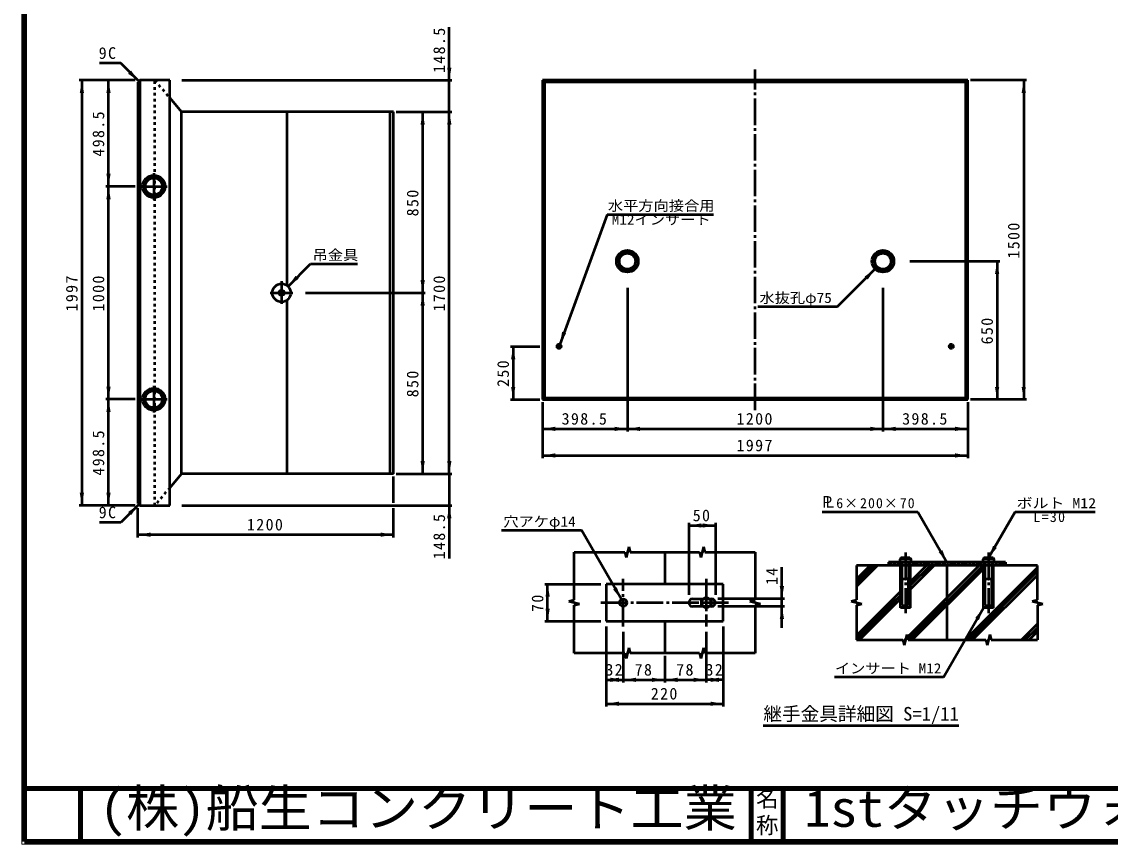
# Model space of a CAD drawing. Units: millimetres, scale not verified, with parts at other scales. Extents: x 100 to 4105, y 100 to 2870.
# Drawn here: x 100 to 2144, y 100 to 1645 of the extents above; entities that cross this region are included whole.
import ezdxf
from ezdxf.enums import TextEntityAlignment as Align

# ---------------------------------------------------------------- set-up
doc = ezdxf.new("R2010")
doc.units = ezdxf.units.MM
doc.header["$LTSCALE"] = 5
for name, pattern in [('USER1', [8, 4, -4]), ('USER2', [13.4, 10, -1.2, 1, -1.2]), ('USER3', [2.2, 1, -1.2])]:
    doc.linetypes.add(name, pattern=pattern)
doc.layers.add('V-nasSTD', color=7, linetype='Continuous', lineweight=50)
doc.styles.add('ＭＳ ゴシック', font='')
doc.styles.get('ＭＳ ゴシック').set_extended_font_data('MS Gothic')

msp = doc.modelspace()

# ---------------------------------------------------------------- hatches: boundary and pattern name
at = {"layer": 'V-nasSTD'}
for points in [[(902.872, 1559.468), (906.872, 1559.468), (902.872, 1535.468), (898.872, 1559.468)], [(212.872, 1511.468), (208.872, 1511.468), (212.872, 1535.468), (216.872, 1511.468)], [(262.872, 1511.468), (258.872, 1511.468), (262.872, 1535.468), (266.872, 1511.468)], [(302.701, 1550.639), (305.53, 1553.467), (319.672, 1533.668), (299.873, 1547.81)], [(1981.672, 1511.468), (1977.672, 1511.468), (1981.672, 1535.468), (1985.672, 1511.468)], [(852.872, 1452.068), (848.872, 1452.068), (852.872, 1476.068), (856.872, 1452.068)], [(902.872, 1452.068), (898.872, 1452.068), (902.872, 1476.068), (906.872, 1452.068)], [(262.872, 1360.068), (266.872, 1360.068), (262.872, 1336.068), (258.872, 1360.068)], [(262.872, 1312.068), (258.872, 1312.068), (262.872, 1336.068), (266.872, 1312.068)], [(1931.672, 1171.468), (1927.672, 1171.468), (1931.672, 1195.468), (1935.672, 1171.468)], [(617.005, 1165.201), (619.833, 1162.373), (600.034, 1148.231), (614.176, 1168.03)], [(1685.735, 1163.931), (1682.906, 1166.76), (1702.705, 1180.902), (1688.563, 1161.103)], [(852.872, 1160.068), (856.872, 1160.068), (852.872, 1136.068), (848.872, 1160.068)], [(852.872, 1112.068), (848.872, 1112.068), (852.872, 1136.068), (856.872, 1112.068)], [(1118.58, 1061.592), (1122.339, 1060.224), (1110.371, 1039.039), (1114.821, 1062.96)], [(1022.872, 1011.468), (1026.872, 1011.468), (1022.872, 1035.468), (1018.872, 1011.468)], [(262.872, 960.068), (266.872, 960.068), (262.872, 936.068), (258.872, 960.068)], [(1022.872, 959.468), (1018.872, 959.468), (1022.872, 935.468), (1026.872, 959.468)], [(1931.672, 959.468), (1935.672, 959.468), (1931.672, 935.468), (1927.672, 959.468)], [(1981.672, 959.468), (1985.672, 959.468), (1981.672, 935.468), (1977.672, 959.468)], [(262.872, 912.068), (258.872, 912.068), (262.872, 936.068), (266.872, 912.068)], [(1101.872, 880.468), (1101.872, 876.468), (1077.872, 880.468), (1101.872, 884.468)], [(1213.272, 880.468), (1213.272, 884.468), (1237.272, 880.468), (1213.272, 876.468)], [(1261.272, 880.468), (1261.272, 876.468), (1237.272, 880.468), (1261.272, 884.468)], [(1693.272, 880.468), (1693.272, 884.468), (1717.272, 880.468), (1693.272, 876.468)], [(1741.272, 880.468), (1741.272, 876.468), (1717.272, 880.468), (1741.272, 884.468)], [(1852.672, 880.468), (1852.672, 884.468), (1876.672, 880.468), (1852.672, 876.468)], [(852.872, 820.068), (856.872, 820.068), (852.872, 796.068), (848.872, 820.068)], [(902.872, 820.068), (906.872, 820.068), (902.872, 796.068), (898.872, 820.068)], [(1101.872, 830.468), (1101.872, 826.468), (1077.872, 830.468), (1101.872, 834.468)], [(1852.672, 830.468), (1852.672, 834.468), (1876.672, 830.468), (1852.672, 826.468)], [(212.872, 760.668), (216.872, 760.668), (212.872, 736.668), (208.872, 760.668)], [(262.872, 760.668), (266.872, 760.668), (262.872, 736.668), (258.872, 760.668)], [(302.701, 721.498), (305.53, 718.669), (319.672, 738.468), (299.873, 724.326)], [(902.872, 712.668), (898.872, 712.668), (902.872, 736.668), (906.872, 712.668)], [(1376.492, 698.944), (1376.492, 694.944), (1352.492, 698.944), (1376.492, 702.944)], [(1378.492, 698.944), (1378.492, 702.944), (1402.492, 698.944), (1378.492, 694.944)], [(341.872, 681.668), (341.872, 677.668), (317.872, 681.668), (341.872, 685.668)], [(773.872, 681.668), (773.872, 685.668), (797.872, 681.668), (773.872, 677.668)], [(1927.492, 658.729), (1930.956, 656.729), (1915.492, 637.944), (1924.028, 660.729)], [(1825.492, 650.729), (1828.956, 652.729), (1837.492, 629.944), (1822.028, 648.729)], [(1087.492, 564.944), (1083.492, 564.944), (1087.492, 588.944), (1091.492, 564.944)], [(1213.992, 580.791), (1217.456, 582.791), (1225.992, 560.007), (1210.528, 578.791)], [(1527.492, 584.944), (1531.492, 584.944), (1527.492, 560.944), (1523.492, 584.944)], [(1087.492, 542.944), (1091.492, 542.944), (1087.492, 518.944), (1083.492, 542.944)], [(1527.492, 522.944), (1523.492, 522.944), (1527.492, 546.944), (1531.492, 522.944)], [(1893.992, 523.16), (1897.456, 521.16), (1905.992, 543.944), (1890.528, 525.16)], [(1221.492, 408.944), (1221.492, 404.944), (1197.492, 408.944), (1221.492, 412.944)], [(1205.492, 408.944), (1205.492, 412.944), (1229.492, 408.944), (1205.492, 404.944)], [(1253.492, 408.944), (1253.492, 404.944), (1229.492, 408.944), (1253.492, 412.944)], [(1283.492, 408.944), (1283.492, 412.944), (1307.492, 408.944), (1283.492, 404.944)], [(1331.492, 408.944), (1331.492, 404.944), (1307.492, 408.944), (1331.492, 412.944)], [(1361.492, 408.944), (1361.492, 412.944), (1385.492, 408.944), (1361.492, 404.944)], [(1409.492, 408.944), (1409.492, 404.944), (1385.492, 408.944), (1409.492, 412.944)], [(1393.492, 408.944), (1393.492, 412.944), (1417.492, 408.944), (1393.492, 404.944)], [(1221.492, 363.944), (1221.492, 359.944), (1197.492, 363.944), (1221.492, 367.944)], [(1393.492, 363.944), (1393.492, 367.944), (1417.492, 363.944), (1393.492, 359.944)]]:
    msp.add_hatch(color=256, dxfattribs=at).paths.add_polyline_path(points)

# ---------------------------------------------------------------- linework, layer by layer
at = {"layer": 'V-nasSTD', "lineweight": 100}
for p, q in [((105, 2865), (105, 105)), ((105, 205), (4100, 205)), ((210, 205), (210, 105)), ((1470, 205), (1470, 105)), ((1530, 205), (1530, 105)), ((105, 105), (4100, 105))]:
    msp.add_line(p, q, dxfattribs=at)
at = {"layer": 'V-nasSTD'}
for p, q in [((902.872, 1535.468), (902.872, 1635.468)), ((285.731, 1567.609), (245.731, 1567.609)), ((319.672, 1533.668), (285.731, 1567.609)), ((312.872, 1535.468), (207.872, 1535.468)), ((212.872, 1535.468), (212.872, 736.668)), ((262.872, 1336.068), (262.872, 1535.468)), ((321.472, 1535.468), (317.872, 1531.868)), ((321.472, 1535.468), (321.472, 736.668)), ((377.872, 1535.468), (321.472, 1535.468)), ((377.872, 736.668), (377.872, 1535.468)), ((400.872, 1535.468), (907.872, 1535.468)), ((902.872, 1476.068), (902.872, 1535.468)), ((1077.872, 1535.468), (1077.872, 935.468)), ((1876.672, 1535.468), (1077.872, 1535.468)), ((1077.872, 1535.468), (1081.472, 1531.868)), ((1873.072, 1531.868), (1876.672, 1535.468)), ((1876.672, 935.468), (1876.672, 1535.468)), ((1986.672, 1535.468), (1881.672, 1535.468)), ((1981.672, 1535.468), (1981.672, 935.468)), ((317.872, 1531.868), (317.872, 740.268)), ((1081.472, 1531.868), (1081.472, 939.068)), ((1873.072, 1531.868), (1081.472, 1531.868)), ((1873.072, 939.068), (1873.072, 1531.868)), ((377.872, 1502.247), (399.936, 1476.068)), ((797.872, 1476.068), (399.936, 1476.068)), ((399.936, 796.068), (399.936, 1476.068)), ((597.872, 1476.068), (597.872, 1150.063)), ((791.872, 796.068), (791.872, 1476.068)), ((797.872, 796.068), (797.872, 1476.068)), ((802.872, 1476.068), (907.872, 1476.068)), ((852.872, 1136.068), (852.872, 1476.068)), ((902.872, 796.068), (902.872, 1476.068)), ((312.872, 1336.068), (257.872, 1336.068)), ((262.872, 936.068), (262.872, 1336.068)), ((1199.297, 1283.359), (1110.371, 1039.039)), ((1199.297, 1283.359), (1399.297, 1283.359)), ((600.034, 1148.231), (642.46, 1190.657)), ((642.46, 1190.657), (730.46, 1190.657)), ((1767.672, 1195.468), (1936.672, 1195.468)), ((1931.672, 1195.468), (1931.672, 935.468)), ((1631.995, 1110.191), (1702.705, 1180.902)), ((1237.272, 1145.468), (1237.272, 875.468)), ((1717.272, 1145.468), (1717.272, 875.468)), ((632.872, 1136.068), (857.872, 1136.068)), ((852.872, 796.068), (852.872, 1136.068)), ((597.872, 1122.074), (597.872, 796.068)), ((1481.995, 1110.191), (1631.995, 1110.191)), ((1017.872, 1035.468), (1072.872, 1035.468)), ((1022.872, 1035.468), (1022.872, 935.468)), ((312.872, 936.068), (257.872, 936.068)), ((262.872, 736.668), (262.872, 936.068)), ((1017.872, 935.468), (1072.872, 935.468)), ((1081.472, 939.068), (1077.872, 935.468)), ((1077.872, 935.468), (1876.672, 935.468)), ((1077.872, 930.468), (1077.872, 825.468)), ((1081.472, 939.068), (1873.072, 939.068)), ((1873.072, 939.068), (1876.672, 935.468)), ((1876.672, 930.468), (1876.672, 825.468)), ((1986.672, 935.468), (1881.672, 935.468)), ((1077.872, 880.468), (1237.272, 880.468)), ((1237.272, 880.468), (1717.272, 880.468)), ((1717.272, 880.468), (1876.672, 880.468)), ((1077.872, 830.468), (1876.672, 830.468)), ((399.936, 796.068), (377.872, 769.889)), ((797.872, 796.068), (399.936, 796.068)), ((797.872, 741.668), (797.872, 791.068)), ((802.872, 796.068), (907.872, 796.068)), ((902.872, 796.068), (902.872, 736.668)), ((312.872, 736.668), (207.872, 736.668)), ((319.672, 738.468), (285.731, 704.527)), ((317.872, 740.268), (321.472, 736.668)), ((321.472, 736.668), (377.872, 736.668)), ((400.872, 736.668), (907.872, 736.668)), ((902.872, 736.668), (902.872, 636.668)), ((317.872, 676.668), (317.872, 731.668)), ((797.872, 676.668), (797.872, 731.668)), ((1602.873, 724.547), (1782.873, 724.547)), ((1782.873, 724.547), (1837.492, 629.944)), ((1965.492, 724.547), (1915.492, 637.944)), ((1965.492, 724.547), (2115.492, 724.547)), ((285.731, 704.527), (245.731, 704.527)), ((1352.492, 703.944), (1352.492, 568.944)), ((1352.492, 698.944), (1402.492, 698.944)), ((1402.492, 703.944), (1402.492, 568.944)), ((797.872, 681.668), (317.872, 681.668)), ((1000.992, 689.91), (1150.992, 689.91)), ((1225.992, 560.007), (1150.992, 689.91)), ((1239.992, 658.944), (1234.992, 638.944)), ((1239.992, 658.944), (1242.492, 648.944)), ((1379.992, 658.944), (1374.992, 638.944)), ((1379.992, 658.944), (1382.492, 648.944)), ((1137.492, 648.944), (1232.492, 648.944)), ((1137.492, 558.944), (1137.492, 648.944)), ((1232.492, 648.944), (1234.992, 638.944)), ((1242.492, 648.944), (1372.492, 648.944)), ((1307.492, 648.944), (1307.492, 588.944)), ((1372.492, 648.944), (1374.992, 638.944)), ((1382.492, 648.944), (1477.492, 648.944)), ((1477.492, 648.944), (1477.492, 558.944)), ((1750.992, 637.944), (1748.992, 635.944)), ((1748.992, 635.944), (1748.992, 629.944)), ((1769.992, 635.944), (1748.992, 635.944)), ((1767.992, 637.944), (1750.992, 637.944)), ((1767.992, 637.944), (1769.992, 635.944)), ((1769.992, 629.944), (1769.992, 635.944)), ((1906.992, 637.944), (1904.992, 635.944)), ((1904.992, 635.944), (1904.992, 629.944)), ((1925.992, 635.944), (1904.992, 635.944)), ((1923.992, 637.944), (1906.992, 637.944)), ((1923.992, 637.944), (1925.992, 635.944)), ((1925.992, 629.944), (1925.992, 635.944)), ((1527.492, 560.944), (1527.492, 620.944)), ((1667.492, 623.944), (1667.492, 558.944)), ((2007.492, 623.944), (1667.492, 623.944)), ((1693.196, 623.944), (1667.492, 598.241)), ((1700.267, 623.944), (1667.492, 591.17)), ((1707.338, 623.944), (1667.492, 584.098)), ((1947.492, 629.944), (1727.492, 629.944)), ((1727.492, 629.944), (1727.492, 623.944)), ((1728.551, 623.944), (1734.551, 629.944)), ((1735.622, 623.944), (1741.622, 629.944)), ((1742.693, 623.944), (1748.693, 629.944)), ((1748.992, 629.944), (1769.992, 629.944)), ((1749.764, 623.944), (1753.492, 627.672)), ((1749.992, 543.944), (1749.992, 623.944)), ((1753.492, 599.944), (1753.492, 629.944)), ((1898.257, 623.944), (1763.245, 488.933)), ((1905.328, 623.944), (1765.328, 483.944)), ((1769.907, 629.944), (1765.492, 625.53)), ((1765.492, 629.944), (1765.492, 599.944)), ((1768.992, 543.944), (1768.992, 623.944)), ((1799.262, 623.944), (1768.992, 593.675)), ((1806.333, 623.944), (1768.992, 586.603)), ((1813.404, 623.944), (1768.992, 579.532)), ((1770.978, 623.944), (1776.978, 629.944)), ((1772.399, 483.944), (1905.992, 617.537)), ((1778.049, 623.944), (1784.049, 629.944)), ((1785.12, 623.944), (1791.12, 629.944)), ((1792.191, 623.944), (1798.191, 629.944)), ((1799.262, 623.944), (1805.262, 629.944)), ((1806.333, 623.944), (1812.333, 629.944)), ((1813.404, 623.944), (1819.404, 629.944)), ((1820.475, 623.944), (1826.475, 629.944)), ((1827.546, 623.944), (1833.546, 629.944)), ((1834.617, 623.944), (1837.492, 626.819)), ((1840.617, 629.944), (1837.492, 626.819)), ((1837.492, 623.944), (1837.492, 483.944)), ((1841.688, 623.944), (1847.688, 629.944)), ((1848.759, 623.944), (1854.759, 629.944)), ((1855.83, 623.944), (1861.83, 629.944)), ((1862.902, 623.944), (1868.902, 629.944)), ((1869.973, 623.944), (1875.973, 629.944)), ((1871.394, 483.944), (2007.492, 620.043)), ((1877.044, 623.944), (1883.044, 629.944)), ((1884.115, 623.944), (1890.115, 629.944)), ((1891.186, 623.944), (1897.186, 629.944)), ((1898.257, 623.944), (1904.257, 629.944)), ((1904.992, 629.944), (1925.992, 629.944)), ((1905.328, 623.944), (1909.492, 628.109)), ((1905.992, 543.944), (1905.992, 623.944)), ((1909.492, 599.944), (1909.492, 629.944)), ((1925.47, 629.944), (1921.492, 625.966)), ((1921.492, 629.944), (1921.492, 599.944)), ((1924.992, 543.944), (1924.992, 623.944)), ((1926.541, 623.944), (1932.541, 629.944)), ((1933.612, 623.944), (1939.612, 629.944)), ((1940.683, 623.944), (1946.683, 629.944)), ((1947.492, 629.944), (1947.492, 623.944)), ((2007.492, 558.944), (2007.492, 623.944)), ((1753.492, 549.944), (1753.492, 599.944)), ((1765.492, 549.944), (1765.492, 599.944)), ((1878.465, 483.944), (2007.492, 612.971)), ((1885.536, 483.944), (2007.492, 605.9)), ((1909.492, 549.944), (1909.492, 599.944)), ((1921.492, 549.944), (1921.492, 599.944)), ((1082.492, 588.944), (1187.492, 588.944)), ((1087.492, 518.944), (1087.492, 588.944)), ((1197.492, 588.944), (1197.492, 518.944)), ((1417.492, 588.944), (1197.492, 588.944)), ((1417.492, 518.944), (1417.492, 588.944)), ((1729.262, 553.944), (1749.992, 574.675)), ((1127.492, 556.444), (1137.492, 558.944)), ((1127.492, 556.444), (1147.492, 551.444)), ((1359.492, 560.944), (1379.43, 560.944)), ((1376.399, 559.194), (1385.492, 564.444)), ((1376.399, 548.694), (1376.399, 559.194)), ((1385.492, 564.444), (1394.585, 559.194)), ((1391.554, 560.944), (1395.492, 560.944)), ((1394.585, 559.194), (1394.585, 548.694)), ((1532.492, 560.944), (1407.492, 560.944)), ((1467.492, 556.444), (1477.492, 558.944)), ((1467.492, 556.444), (1487.492, 551.444)), ((1527.492, 546.944), (1527.492, 560.944)), ((1657.492, 556.444), (1667.492, 558.944)), ((1657.492, 556.444), (1677.492, 551.444)), ((1729.262, 553.944), (1667.492, 492.175)), ((1736.333, 553.944), (1667.492, 485.103)), ((1743.404, 553.944), (1673.404, 483.944)), ((1736.333, 553.944), (1749.992, 567.603)), ((1743.404, 553.944), (1749.992, 560.532)), ((1997.492, 556.444), (2007.492, 558.944)), ((1997.492, 556.444), (2017.492, 551.444)), ((1137.492, 548.944), (1147.492, 551.444)), ((1137.492, 458.944), (1137.492, 548.944)), ((1379.43, 546.944), (1359.492, 546.944)), ((1385.492, 543.444), (1376.399, 548.694)), ((1394.585, 548.694), (1385.492, 543.444)), ((1395.492, 546.944), (1391.554, 546.944)), ((1532.492, 546.944), (1407.492, 546.944)), ((1477.492, 548.944), (1487.492, 551.444)), ((1477.492, 548.944), (1477.492, 458.944)), ((1527.492, 506.944), (1527.492, 546.944)), ((1667.492, 548.944), (1677.492, 551.444)), ((1667.761, 549.012), (1667.492, 548.743)), ((1667.492, 548.944), (1667.492, 483.944)), ((1768.992, 543.944), (1749.992, 543.944)), ((1830.992, 414.041), (1905.992, 543.944)), ((1924.992, 543.944), (1905.992, 543.944)), ((2007.492, 548.944), (2017.492, 551.444)), ((2007.492, 548.944), (2007.492, 483.944)), ((2016.404, 551.172), (2016.839, 551.608)), ((1082.492, 518.944), (1187.492, 518.944)), ((1197.492, 518.944), (1417.492, 518.944)), ((1307.492, 518.944), (1307.492, 458.944)), ((1977.46, 483.944), (2007.492, 513.977)), ((1197.492, 508.944), (1197.492, 358.944)), ((1229.492, 498.944), (1229.492, 403.944)), ((1385.492, 498.944), (1385.492, 403.944)), ((1417.492, 508.944), (1417.492, 358.944)), ((1761.992, 493.944), (1756.992, 473.944)), ((1761.992, 493.944), (1764.492, 483.944)), ((1917.992, 493.944), (1912.992, 473.944)), ((1917.992, 493.944), (1920.492, 483.944)), ((1984.531, 483.944), (2007.492, 506.905)), ((1991.602, 483.944), (2007.492, 499.834)), ((1667.492, 483.944), (1754.492, 483.944)), ((1754.492, 483.944), (1756.992, 473.944)), ((1755.245, 480.933), (1759.904, 485.591)), ((1764.492, 483.944), (1910.492, 483.944)), ((1910.492, 483.944), (1912.992, 473.944)), ((1920.492, 483.944), (2007.492, 483.944)), ((1232.492, 458.944), (1137.492, 458.944)), ((1232.492, 458.944), (1234.992, 448.944)), ((1239.992, 468.944), (1234.992, 448.944)), ((1239.992, 468.944), (1242.492, 458.944)), ((1372.492, 458.944), (1242.492, 458.944)), ((1307.492, 453.944), (1307.492, 403.944)), ((1372.492, 458.944), (1374.992, 448.944)), ((1379.992, 468.944), (1374.992, 448.944)), ((1379.992, 468.944), (1382.492, 458.944)), ((1477.492, 458.944), (1382.492, 458.944)), ((1197.492, 408.944), (1229.492, 408.944)), ((1229.492, 408.944), (1307.492, 408.944)), ((1307.492, 408.944), (1385.492, 408.944)), ((1417.492, 408.944), (1385.492, 408.944)), ((1830.992, 414.041), (1625.992, 414.041)), ((1197.492, 363.944), (1417.492, 363.944)), ((1492.493, 322.917), (1859.993, 322.917))]:
    msp.add_line(p, q, dxfattribs=at)
at = {"layer": 'V-nasSTD', "linetype": 'USER2'}
for p, q in [((1477.272, 915.468), (1477.272, 1555.468)), ((347.872, 1361.068), (347.872, 1311.068)), ((322.872, 1336.068), (372.872, 1336.068)), ((587.872, 1157.868), (587.872, 1115.468)), ((566.672, 1136.068), (609.072, 1136.068)), ((1103.072, 1035.468), (1115.072, 1035.468)), ((1109.072, 1029.468), (1109.072, 1041.468)), ((1839.472, 1035.468), (1851.472, 1035.468)), ((1845.472, 1029.468), (1845.472, 1041.468)), ((347.872, 961.068), (347.872, 911.068)), ((322.872, 936.068), (372.872, 936.068)), ((1759.492, 647.944), (1759.492, 533.944)), ((1915.492, 647.944), (1915.492, 533.944)), ((1229.492, 508.944), (1229.492, 598.944)), ((1385.492, 598.944), (1385.492, 508.944)), ((1187.492, 553.944), (1427.492, 553.944))]:
    msp.add_line(p, q, dxfattribs=at)
at = {"layer": 'V-nasSTD', "linetype": 'USER3'}
for p, q in [((349.872, 1535.468), (377.872, 1502.247)), ((349.872, 736.668), (349.872, 1535.468)), ((377.872, 769.889), (349.872, 736.668))]:
    msp.add_line(p, q, dxfattribs=at)
at = {"layer": 'V-nasSTD', "linetype": 'USER1'}
for p, q in [((1379.43, 560.944), (1391.554, 560.944)), ((1391.554, 546.944), (1379.43, 546.944))]:
    msp.add_line(p, q, dxfattribs=at)
at = {"layer": 'V-nasSTD', "lineweight": 13}
msp.add_lwpolyline([(100, 100), (100, 2870), (4105, 2870), (4105, 100)], close=True, dxfattribs=at)
at = {"layer": 'V-nasSTD'}
for centre, radius in [((347.872, 1336.068), 21), ((347.872, 1336.068), 18), ((347.872, 1336.068), 16), ((1237.272, 1195.468), 20.6), ((1237.272, 1195.468), 17), ((1237.272, 1195.468), 15), ((1717.272, 1195.468), 20.6), ((1717.272, 1195.468), 17), ((1717.272, 1195.468), 15), ((587.872, 1136.068), 17.2), ((587.872, 1136.068), 5), ((1109.072, 1035.468), 3.8), ((1109.072, 1035.468), 2.4), ((1109.072, 1035.468), 2), ((1845.472, 1035.468), 3.8), ((1845.472, 1035.468), 2.4), ((1845.472, 1035.468), 2), ((347.872, 936.068), 21), ((347.872, 936.068), 18), ((347.872, 936.068), 16), ((1229.492, 553.944), 7), ((1385.492, 553.944), 8.5)]:
    msp.add_circle(centre, radius, dxfattribs=at)
for centre, radius, start, end in [((1759.492, 609.382), 28.562, 68.4314, 111.5686), ((1915.492, 609.382), 28.562, 68.4314, 111.5686), ((1759.492, 607.944), 10, 233.1301, 306.8699), ((1915.492, 607.944), 10, 233.1301, 306.8699), ((1359.492, 553.944), 7, 90, 270), ((1395.492, 553.944), 7, 270, 90), ((1759.492, 557.944), 10, 233.1301, 306.8699), ((1915.492, 557.944), 10, 233.1301, 306.8699)]:
    msp.add_arc(centre, radius, start, end, dxfattribs=at)

# ---------------------------------------------------------------- texts
at = {"layer": 'V-nasSTD', "style": 'ＭＳ ゴシック'}
for s, height, width, p in [('水平方向接合用', 19.06, 1.1, (1300.797, 1309.359)), ('M12インサート', 19.06, 1.1, (1300.797, 1283.359)), ('吊金具', 19.06, 1.1, (688.96, 1216.657)), ('水抜孔φ75', 19.06, 1.1, (1553.245, 1136.191)), ('Ｐ', 21.63, 0.9, (1612.751, 754.047)), ('Ｌ', 21.63, 0.9, (1617.373, 754.047)), ('ボルト M12', 19.06, 1.15, (2042.992, 750.547)), ('穴アケφ14', 19.06, 1.1, (1072.242, 715.91)), ('インサート M12', 19.06, 1.1, (1726.992, 440.041))]:
    msp.add_text(s, height=height, dxfattribs=dict(at, width=width)).set_placement(p, align=Align.TOP_CENTER)
msp.add_text('継手金具詳細図 S=1/11', height=25.66, dxfattribs=at).set_placement((1676.243, 357.917), align=Align.TOP_CENTER)
at = {"layer": 'V-nasSTD', "style": 'ＭＳ ゴシック', "width": 1.05}
for s, p in [('(株)船生コンクリート工業', (246, 202.55)), ('1stタッチウォールＦ型', (1569.25, 202.47))]:
    msp.add_text(s, height=69.65, dxfattribs=at).set_placement(p, align=Align.TOP_LEFT)
at = {"layer": 'V-nasSTD', "style": 'ＭＳ ゴシック'}
for s, p in [('名', (1478.982, 200.999)), ('称', (1478.976, 151.01))]:
    msp.add_text(s, height=30.79, dxfattribs=at).set_placement(p, align=Align.TOP_LEFT)
at = {"layer": 'V-nasSTD', "char_height": 21.99, "attachment_point": 2, "rotation": 90, "style": 'ＭＳ ゴシック'}
for s, insert in [('\\T1.17;148.5', (872.872, 1592.968)), ('\\T1.17;498.5', (232.872, 1435.768)), ('\\T1.17;850', (822.872, 1306.068)), ('\\T1.17;1500', (1951.672, 1235.468)), ('\\T1.17;1997', (182.872, 1136.068)), ('\\T1.17;1000', (232.872, 1136.068)), ('\\T1.17;1700', (872.872, 1136.068)), ('\\T1.17;650', (1901.672, 1065.468)), ('\\T1.17;250', (992.872, 985.468)), ('\\T1.17;850', (822.872, 966.068)), ('\\T1.17;498.5', (232.872, 836.368)), ('\\T1.17;148.5', (872.872, 679.168)), ('\\T1.17;14', (1497.492, 604.694)), ('\\T1.17;70', (1057.492, 553.944))]:
    msp.add_mtext(s, dxfattribs=dict(at, insert=insert))
at = {"layer": 'V-nasSTD', "attachment_point": 2, "style": 'ＭＳ ゴシック'}
for s, insert, char_height in [('\\T1.17;9C', (261.981, 1597.609), 21.99), ('\\T1.17;398.5', (1157.572, 910.468), 21.99), ('\\T1.17;1200', (1477.272, 910.468), 21.99), ('\\T1.17;398.5', (1796.972, 910.468), 21.99), ('\\T1.17;1997', (1477.272, 860.468), 21.99), ('\\T1.15;6×200×70', (1704.123, 750.547), 19.06), ('\\T1.17;9C', (261.981, 734.527), 21.99), ('\\T1.17;50', (1377.492, 728.944), 21.99), ('\\T1.19;L=30', (2030.711, 724.547), 19.06), ('\\T1.17;1200', (557.872, 711.668), 21.99), ('\\T1.17;32', (1213.492, 438.944), 21.99), ('\\T1.17;78', (1268.492, 438.944), 21.99), ('\\T1.17;78', (1346.492, 438.944), 21.99), ('\\T1.17;32', (1401.492, 438.944), 21.99), ('\\T1.17;220', (1307.492, 393.944), 21.99)]:
    msp.add_mtext(s, dxfattribs=dict(at, insert=insert, char_height=char_height))

doc.saveas('drawing.dxf')
